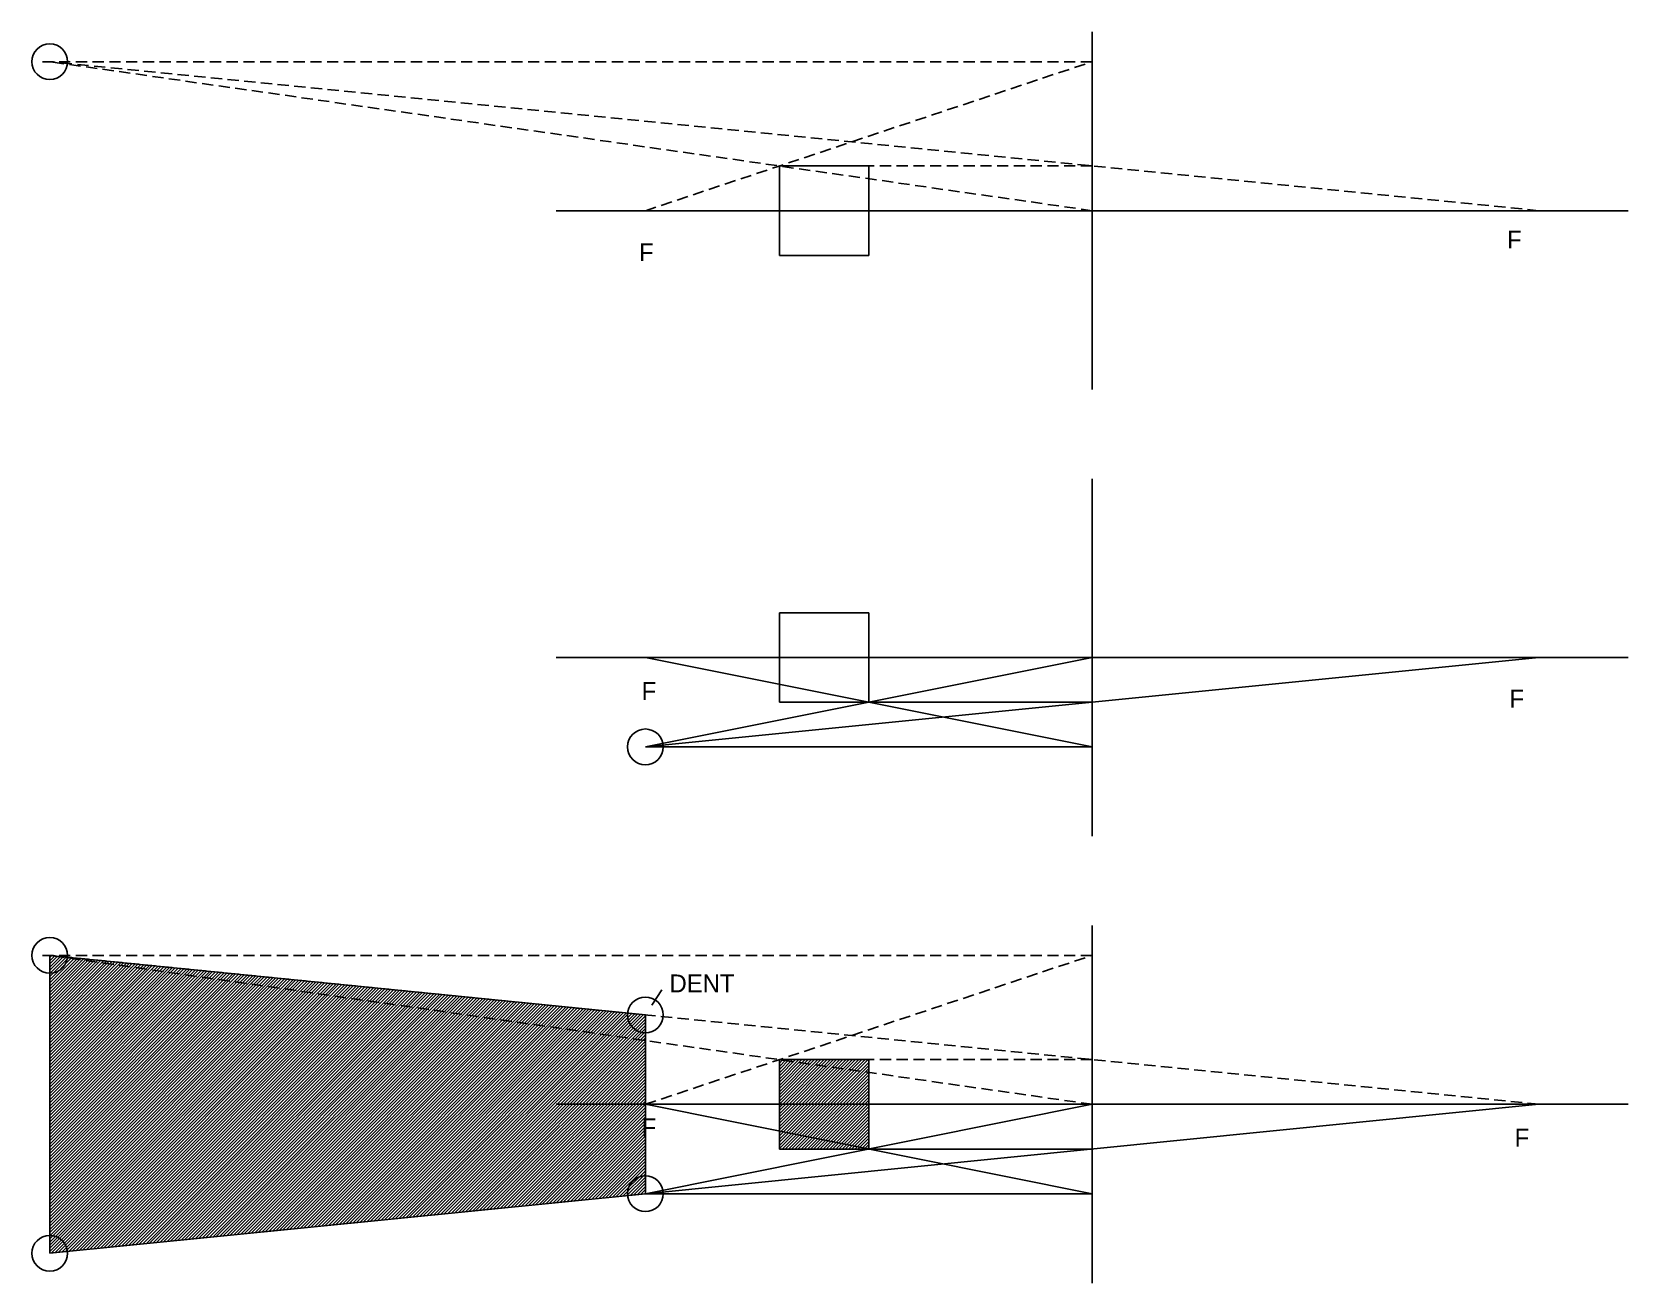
# Model space of a CAD drawing. Extents: x -119 to 60, y -70 to 70.
import ezdxf

# ---------------------------------------------------------------- set-up
doc = ezdxf.new("R2010")
doc.units = 0
doc.header["$LTSCALE"] = 5
doc.header["$MEASUREMENT"] = 0
doc.linetypes.add('HIDDEN', pattern=[0.375, 0.25, -0.125])
doc.layers.get('0').update_dxf_attribs({"linetype": 'CONTINUOUS'})

msp = doc.modelspace()

# ---------------------------------------------------------------- hatches: boundary and pattern name
h = msp.add_hatch()
h.set_pattern_fill('ANSI31', color=256, scale=2, style=0)
h.paths.add_polyline_path([(-50, -40), (-116.67, -33.33), (-116.67, -66.67), (-50, -60)])
h = msp.add_hatch()
h.set_pattern_fill('ANSI31', color=256, scale=2, style=0)
h.set_pattern_definition([(45, (0, -50), (-0.1767767, 0.1767767), [])])
h.paths.add_polyline_path([(-35, -55), (-35, -45), (-25, -45), (-25, -55)])

# ---------------------------------------------------------------- linework, layer by layer
for p, q in [((0, 70), (0, 30)), ((-35, 55), (-25, 55)), ((-35, 45), (-35, 55)), ((-25, 55), (-25, 45)), ((-60, 50), (60, 50)), ((-25, 45), (-35, 45)), ((0, 20), (0, -20)), ((-25, 5), (-35, 5)), ((-35, 5), (-35, -5)), ((-25, -5), (-25, 5)), ((-60, 0), (60, 0)), ((0, 0), (-50, -10)), ((0, -10), (-50, 0)), ((50, 0), (-50, -10)), ((-35, -5), (0, -5)), ((-35, -5), (-25, -5)), ((0, -10), (-50, -10)), ((0, -30), (0, -70)), ((-116.67, -33.33), (-116.67, -66.67)), ((-50, -40), (-116.67, -33.33)), ((-49.29, -38.89), (-48.15, -37.19)), ((-50, -60), (-50, -40)), ((-35, -45), (-25, -45)), ((-35, -55), (-35, -45)), ((-25, -45), (-25, -55)), ((-60, -50), (60, -50)), ((0, -60), (-50, -50)), ((0, -50), (-50, -60)), ((50, -50), (-50, -60)), ((-25, -55), (-35, -55)), ((-35, -55), (0, -55)), ((-116.67, -66.67), (-50, -60)), ((0, -60), (-50, -60))]:
    msp.add_line(p, q)
at = {"linetype": 'HIDDEN'}
for p, q in [((0, 66.67), (-117.66, 66.67)), ((0, 50), (-116.67, 66.67)), ((50, 50), (-116.67, 66.67)), ((-50, 50), (0, 66.67)), ((-35, 55), (0, 55)), ((0, -33.33), (-117.66, -33.33)), ((0, -50), (-116.67, -33.33)), ((50, -50), (-116.67, -33.33)), ((-50, -50), (0, -33.33)), ((-35, -45), (0, -45))]:
    msp.add_line(p, q, dxfattribs=at)
for centre in [(-116.67, 66.67), (-50, -10), (-116.67, -33.33), (-50, -40), (-50, -60), (-116.67, -66.67)]:
    msp.add_circle(centre, 2)

# ---------------------------------------------------------------- texts
for s, p in [('F', (46.45, 45.77)), ('F', (-50.71, 44.35)), ('F', (-50.42, -4.76)), ('F', (46.73, -5.61)), ('DENT', (-47.3, -37.47)), ('F', (-50.42, -53.58)), ('F', (47.3, -54.72))]:
    msp.add_text(s, height=2).set_placement(p)

doc.saveas('drawing.dxf')
